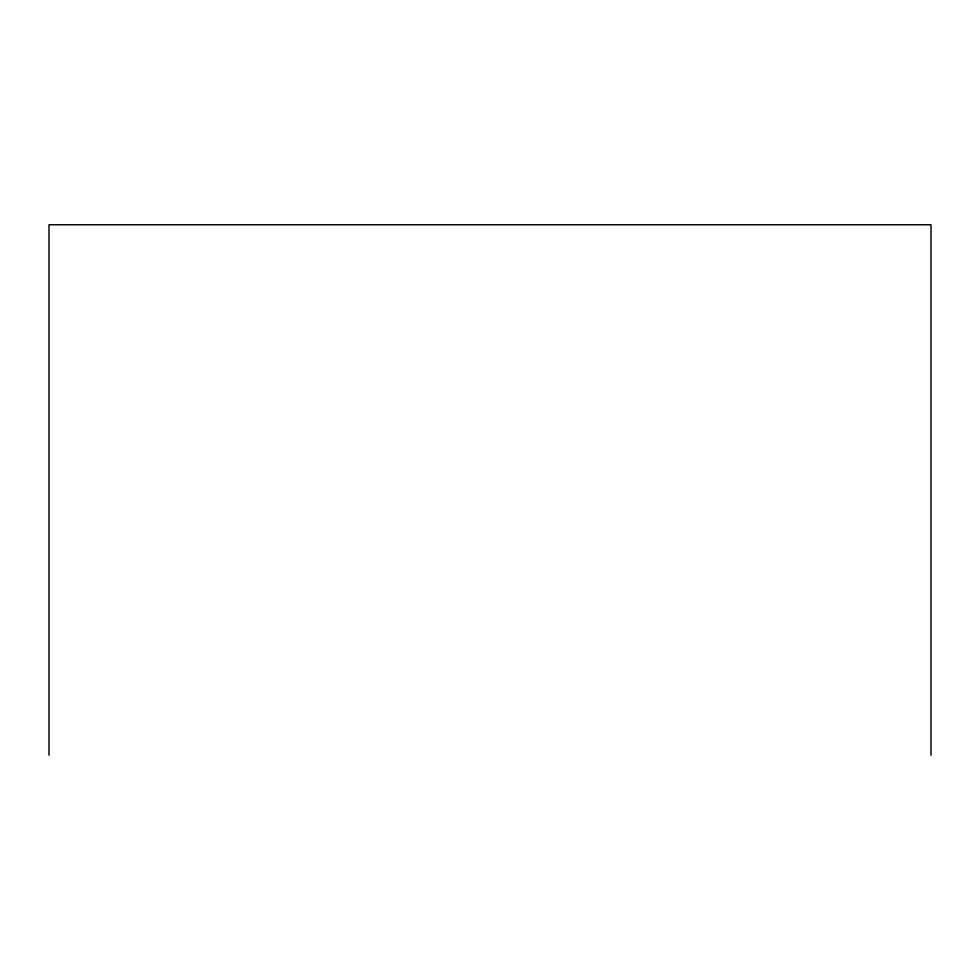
<?xml version="1.0" encoding="UTF-8"?>
<svg xmlns="http://www.w3.org/2000/svg" width="980" height="980" viewBox="0 0 980 980"><rect width="100%" height="100%" fill="white"/><g stroke="black" fill="none" stroke-linecap="round" stroke-linejoin="round"><path stroke-width="1.47" d="M931 755.249L931 224.751L49 224.751L49 755.249"/></g></svg>
